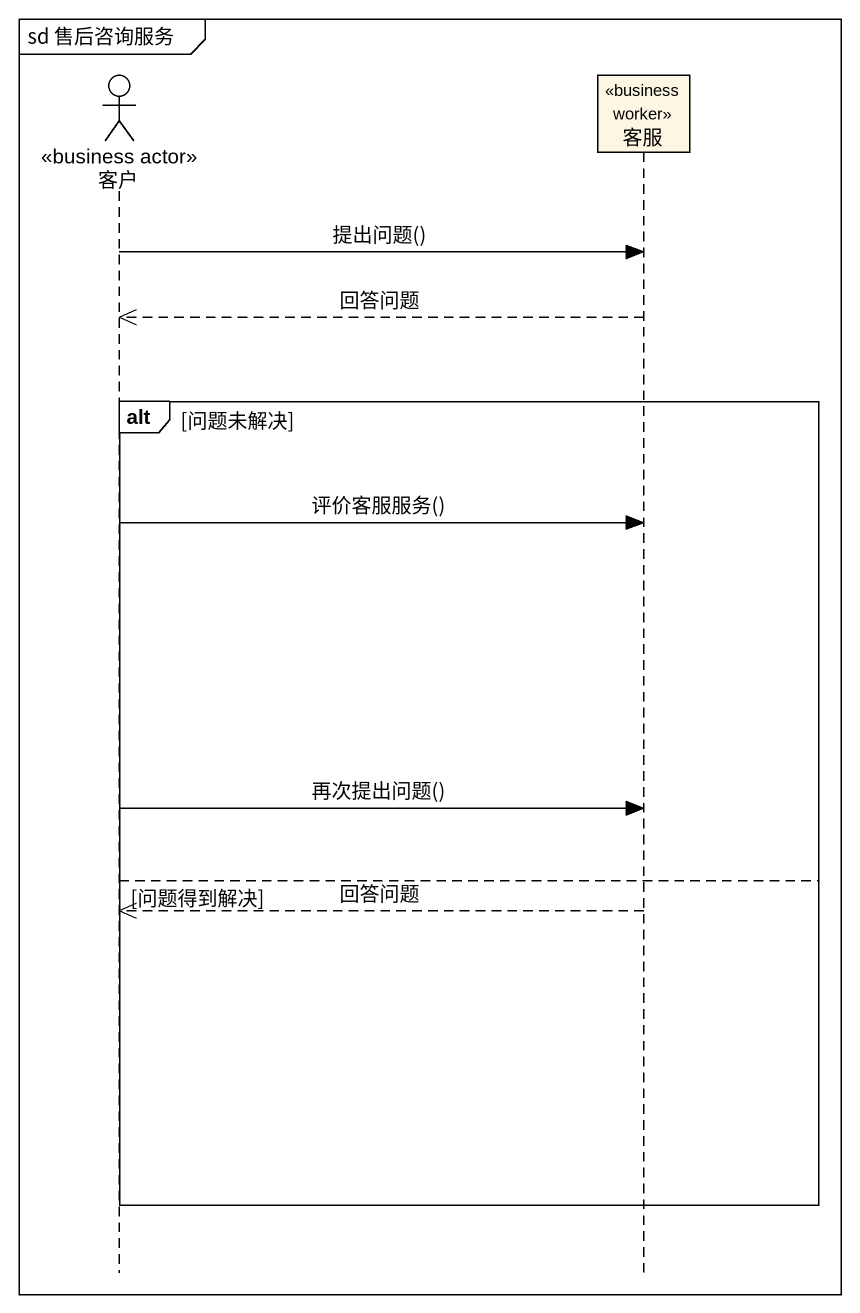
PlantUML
@startuml
mainframe sd 售后咨询服务
hide footbox
actor 客户 <<business actor>>
participant 客服 <<business worker>>

客户 -> 客服 : 提出问题()
客服 -->> 客户 : 回答问题
alt 问题未解决
  客户 -> 客服 : 评价客服服务()
  客户 -> 客服 : 再次提出问题()
else 问题得到解决
  客服 -->> 客户 : 回答问题
end
@enduml
